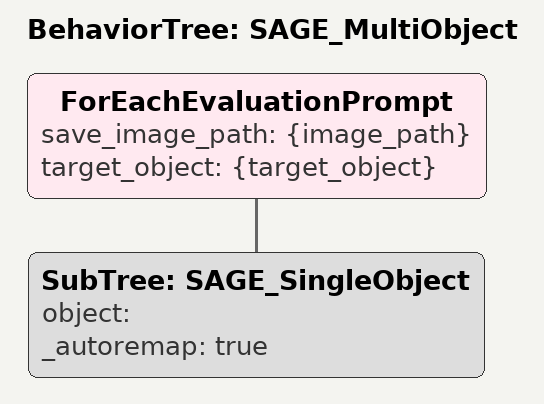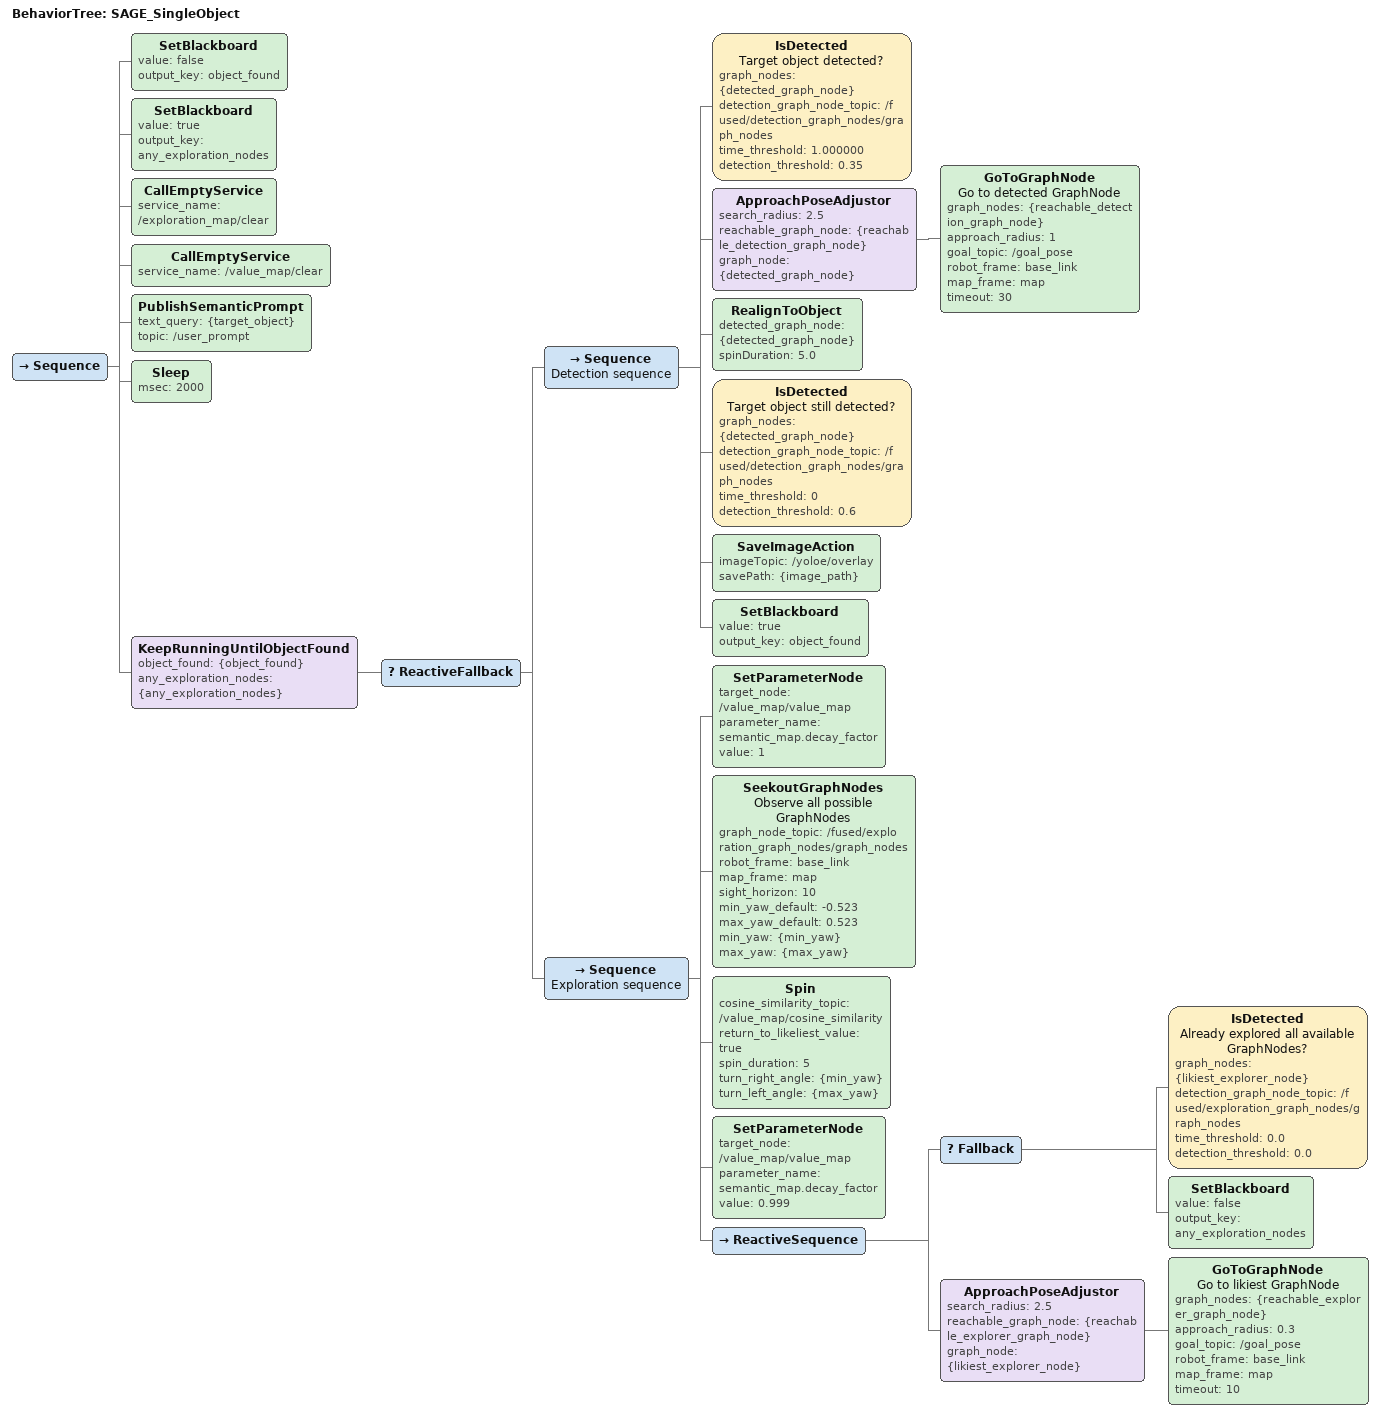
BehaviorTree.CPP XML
<?xml version="1.0" encoding="UTF-8"?>
<root BTCPP_format="4"
      main_tree_to_execute="SAGE_MultiObject">
  <BehaviorTree ID="SAGE_MultiObject">
    <ForEachEvaluationPrompt save_image_path="{image_path}"
                             target_object="{target_object}">
      <SubTree ID="SAGE_SingleObject"
               object=""
               _autoremap="true"/>
    </ForEachEvaluationPrompt>
  </BehaviorTree>

  <BehaviorTree ID="SAGE_SingleObject">
    <Sequence>
      <SetBlackboard value="false"
                     output_key="object_found"/>
      <SetBlackboard value="true"
                     output_key="any_exploration_nodes"/>
      <CallEmptyService service_name="/exploration_map/clear"/>
      <CallEmptyService service_name="/value_map/clear"/>
      <PublishSemanticPrompt text_query="{target_object}"
                             topic="/user_prompt"/>
      <Sleep msec="2000"/>
      <KeepRunningUntilObjectFound object_found="{object_found}"
                                   any_exploration_nodes="{any_exploration_nodes}">
        <ReactiveFallback>
          <Sequence name="Detection sequence">
            <IsDetected name="Target object detected?"
                        graph_nodes="{detected_graph_node}"
                        detection_graph_node_topic="/fused/detection_graph_nodes/graph_nodes"
                        time_threshold="1.000000"
                        detection_threshold="0.35"/>
            <ApproachPoseAdjustor search_radius="2.5"
                                  reachable_graph_node="{reachable_detection_graph_node}"
                                  graph_node="{detected_graph_node}">
              <GoToGraphNode name="Go to detected GraphNode"
                             graph_nodes="{reachable_detection_graph_node}"
                             approach_radius="1"
                             goal_topic="/goal_pose"
                             robot_frame="base_link"
                             map_frame="map"
                             timeout="30"/>
            </ApproachPoseAdjustor>
            <RealignToObject detected_graph_node="{detected_graph_node}"
                             spinDuration="5.0"/>
            <IsDetected name="Target object still detected?"
                        graph_nodes="{detected_graph_node}"
                        detection_graph_node_topic="/fused/detection_graph_nodes/graph_nodes"
                        time_threshold="0"
                        detection_threshold="0.6"/>
            <SaveImageAction imageTopic="/yoloe/overlay"
                             savePath="{image_path}"/>
            <SetBlackboard value="true"
                           output_key="object_found"/>
          </Sequence>
          <Sequence name="Exploration sequence">
            <SetParameterNode target_node="/value_map/value_map"
                              parameter_name="semantic_map.decay_factor"
                              value="1"/>
            <SeekoutGraphNodes name="Observe all possible GraphNodes"
                               graph_node_topic="/fused/exploration_graph_nodes/graph_nodes"
                               robot_frame="base_link"
                               map_frame="map"
                               sight_horizon="10"
                               min_yaw_default="-0.523"
                               max_yaw_default="0.523"
                               min_yaw="{min_yaw}"
                               max_yaw="{max_yaw}"/>
            <Spin cosine_similarity_topic="/value_map/cosine_similarity"
                  return_to_likeliest_value="true"
                  spin_duration="5"
                  turn_right_angle="{min_yaw}"
                  turn_left_angle="{max_yaw}"/>
            <SetParameterNode target_node="/value_map/value_map"
                              parameter_name="semantic_map.decay_factor"
                              value="0.999"/>
            <ReactiveSequence>
              <Fallback>
                <IsDetected name="Already explored all available GraphNodes?"
                            graph_nodes="{likiest_explorer_node}"
                            detection_graph_node_topic="/fused/exploration_graph_nodes/graph_nodes"
                            time_threshold="0.0"
                            detection_threshold="0.0"/>
                <SetBlackboard value="false"
                               output_key="any_exploration_nodes"/>
              </Fallback>
              <ApproachPoseAdjustor search_radius="2.5"
                                    reachable_graph_node="{reachable_explorer_graph_node}"
                                    graph_node="{likiest_explorer_node}">
                <GoToGraphNode name="Go to likiest GraphNode"
                               graph_nodes="{reachable_explorer_graph_node}"
                               approach_radius="0.3"
                               goal_topic="/goal_pose"
                               robot_frame="base_link"
                               map_frame="map"
                               timeout="10"/>
              </ApproachPoseAdjustor>
            </ReactiveSequence>
          </Sequence>
        </ReactiveFallback>
      </KeepRunningUntilObjectFound>
    </Sequence>
  </BehaviorTree>

</root>
